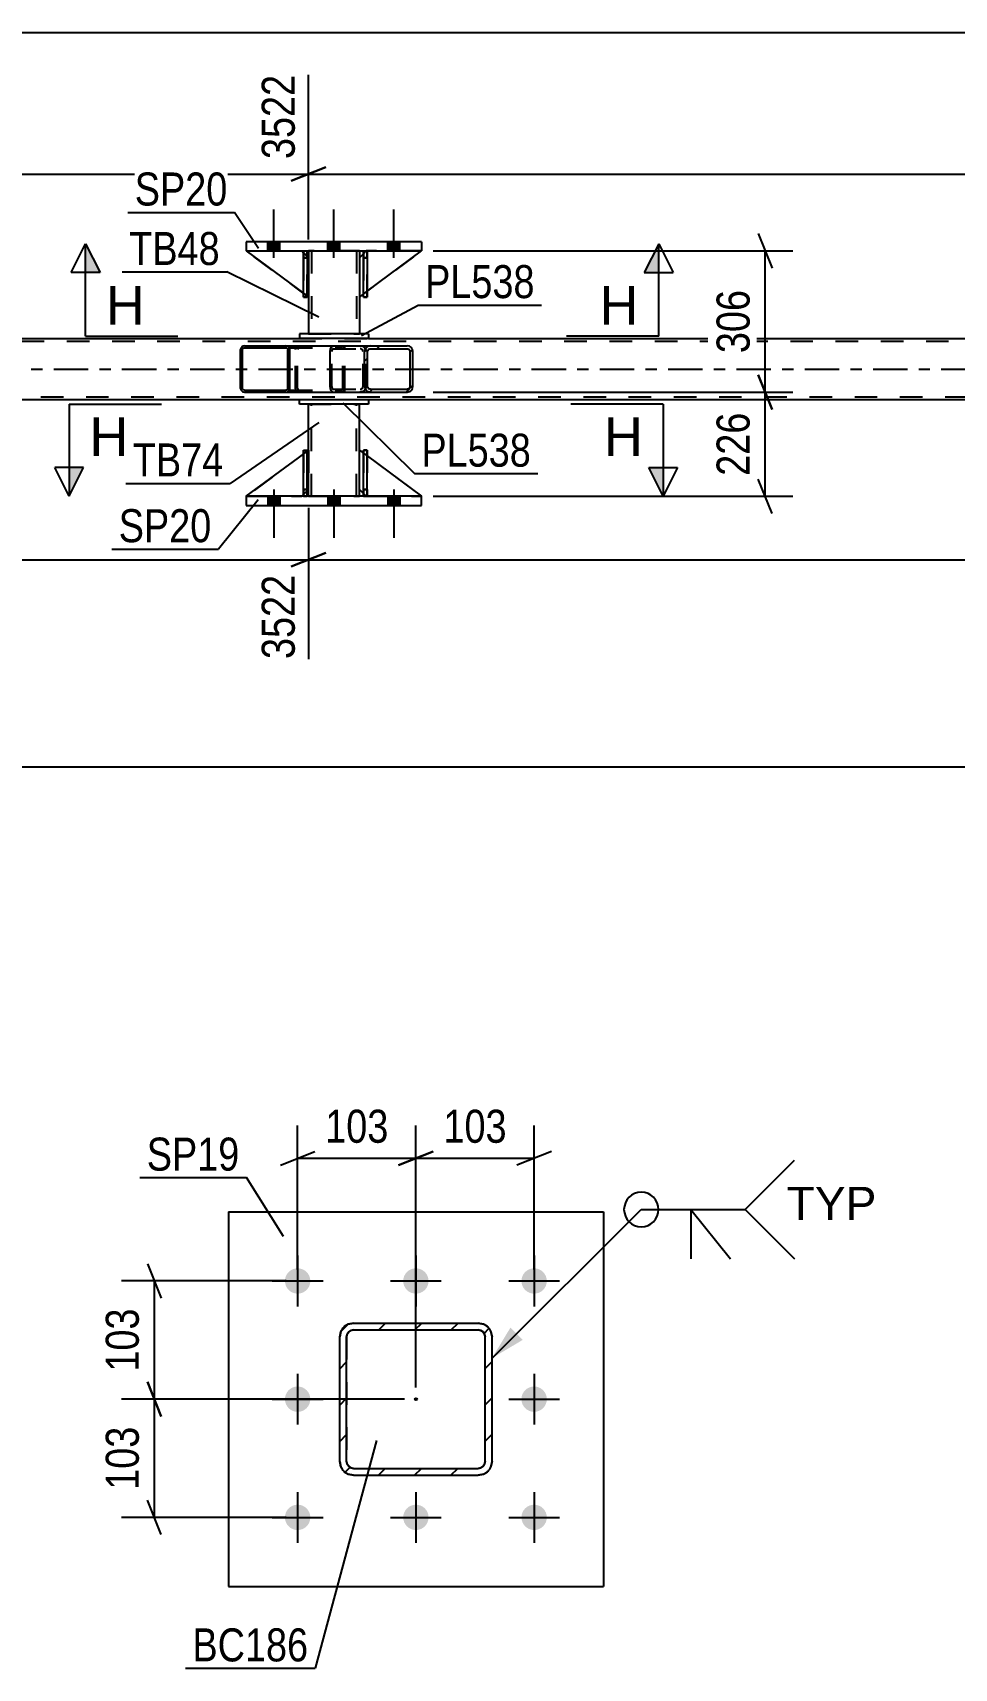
# Model space of a CAD drawing. Header units: millimetres. Extents: x 0 to 841, y 0 to 594.
# Drawn here: x 216.3 to 296.2, y 143.1 to 285 of the extents above; entities that cross this region are included whole.
import ezdxf

# ---------------------------------------------------------------- set-up
doc = ezdxf.new("R2010")
doc.units = ezdxf.units.MM
doc.linetypes.add('DXK_LINE_DOT2', pattern=[3.9198, 1.9599, -1.9599])
doc.linetypes.add('DXK_LINE_DOT3', pattern=[5.9187, 2.979, -0.9799, 0.9799, -0.9799])
doc.styles.add('Arial', font='ARIAL.TTF', dxfattribs={"height": 0.2})
doc.styles.add('Arial Narrow', font='ARIALN.TTF', dxfattribs={"height": 0.2})

# ---------------------------------------------------------------- blocks, each defined once
blk = doc.blocks.new('Bolt-318889761-4425 - 4349')
at = {"linetype": 'Continuous'}
for points in [[(237.78, 244.75), (236.74, 244.75), (236.74, 243.95), (237.78, 243.95)], [(237.78, 244.75), (236.74, 244.75), (236.74, 243.95), (237.78, 243.95)], [(237.78, 244.75), (236.74, 244.75), (236.74, 243.95), (237.78, 243.95)], [(242.98, 244.75), (241.94, 244.75), (241.94, 243.95), (242.98, 243.95)], [(242.98, 244.75), (241.94, 244.75), (241.94, 243.95), (242.98, 243.95)], [(248.18, 244.75), (247.14, 244.75), (247.14, 243.95), (248.18, 243.95)], [(248.18, 244.75), (247.14, 244.75), (247.14, 243.95), (248.18, 243.95)], [(248.18, 244.75), (247.14, 244.75), (247.14, 243.95), (248.18, 243.95)]]:
    blk.add_hatch(color=1, dxfattribs=at).paths.add_polyline_path(points)
at = {"color": 1, "linetype": 'Continuous'}
for p, q in [((236.74, 244.75), (236.74, 243.95)), ((236.74, 244.75), (236.74, 243.95)), ((236.74, 244.75), (236.74, 243.95)), ((237.26, 245.35), (237.26, 241.15)), ((237.26, 245.35), (237.26, 241.15)), ((237.26, 245.35), (237.26, 241.15)), ((237.78, 244.75), (237.78, 243.95)), ((237.78, 244.75), (237.78, 243.95)), ((237.78, 244.75), (237.78, 243.95)), ((241.94, 244.75), (241.94, 243.95)), ((241.94, 244.75), (241.94, 243.95)), ((242.46, 245.35), (242.46, 241.15)), ((242.46, 245.35), (242.46, 241.15)), ((242.98, 244.75), (242.98, 243.95)), ((242.98, 244.75), (242.98, 243.95)), ((247.14, 244.75), (247.14, 243.95)), ((247.14, 244.75), (247.14, 243.95)), ((247.14, 244.75), (247.14, 243.95)), ((247.66, 245.35), (247.66, 241.15)), ((247.66, 245.35), (247.66, 241.15)), ((247.66, 245.35), (247.66, 241.15)), ((248.18, 244.75), (248.18, 243.95)), ((248.18, 244.75), (248.18, 243.95)), ((248.18, 244.75), (248.18, 243.95))]:
    blk.add_line(p, q, dxfattribs=at)
blk = doc.blocks.new('Bolt-318889761-4426 - 4349')
at = {"linetype": 'Continuous'}
for points in [[(236.74, 266.03), (237.78, 266.03), (237.78, 266.83), (236.74, 266.83)], [(236.74, 266.03), (237.78, 266.03), (237.78, 266.83), (236.74, 266.83)], [(236.74, 266.03), (237.78, 266.03), (237.78, 266.83), (236.74, 266.83)], [(241.94, 266.03), (242.98, 266.03), (242.98, 266.83), (241.94, 266.83)], [(241.94, 266.03), (242.98, 266.03), (242.98, 266.83), (241.94, 266.83)], [(247.14, 266.03), (248.18, 266.03), (248.18, 266.83), (247.14, 266.83)], [(247.14, 266.03), (248.18, 266.03), (248.18, 266.83), (247.14, 266.83)], [(247.14, 266.03), (248.18, 266.03), (248.18, 266.83), (247.14, 266.83)]]:
    blk.add_hatch(color=1, dxfattribs=at).paths.add_polyline_path(points)
at = {"color": 1, "linetype": 'Continuous'}
for p, q in [((237.26, 265.43), (237.26, 269.63)), ((237.26, 265.43), (237.26, 269.63)), ((237.26, 265.43), (237.26, 269.63)), ((242.46, 265.43), (242.46, 269.63)), ((242.46, 265.43), (242.46, 269.63)), ((247.66, 265.43), (247.66, 269.63)), ((247.66, 265.43), (247.66, 269.63)), ((247.66, 265.43), (247.66, 269.63)), ((236.74, 266.03), (236.74, 266.83)), ((236.74, 266.03), (236.74, 266.83)), ((236.74, 266.03), (236.74, 266.83)), ((237.78, 266.03), (237.78, 266.83)), ((237.78, 266.03), (237.78, 266.83)), ((237.78, 266.03), (237.78, 266.83)), ((241.94, 266.03), (241.94, 266.83)), ((241.94, 266.03), (241.94, 266.83)), ((242.98, 266.03), (242.98, 266.83)), ((242.98, 266.03), (242.98, 266.83)), ((247.14, 266.03), (247.14, 266.83)), ((247.14, 266.03), (247.14, 266.83)), ((247.14, 266.03), (247.14, 266.83)), ((248.18, 266.03), (248.18, 266.83)), ((248.18, 266.03), (248.18, 266.83)), ((248.18, 266.03), (248.18, 266.83))]:
    blk.add_line(p, q, dxfattribs=at)
blk = doc.blocks.new('Part-318889761-4433 - 4349')
at = {"color": 7, "linetype": 'DXK_LINE_DOT2'}
for p, q in [((762.2, 258.19), (99.45, 258.19)), ((239.46, 258.43), (245.46, 258.43)), ((99.45, 253.39), (762.2, 253.39)), ((239.46, 253.15), (245.46, 253.15))]:
    blk.add_line(p, q, dxfattribs=at)
at = {"color": 2, "linetype": 'Continuous'}
for p, q in [((100.8, 258.43), (239.46, 258.43)), ((245.46, 258.43), (494.68, 258.43)), ((100.8, 253.15), (239.46, 253.15)), ((245.46, 253.15), (494.68, 253.15))]:
    blk.add_line(p, q, dxfattribs=at)
at = {"color": 7, "linetype": 'DXK_LINE_DOT3'}
blk.add_line((99.79, 255.79), (762.2, 255.79), dxfattribs=at)
blk = doc.blocks.new('Part-318889761-4435 - 4349')
at = {"linetype": 'Continuous'}
h = blk.add_hatch(dxfattribs=at)
h.set_pattern_fill('', scale=0.7, style=0, pattern_type=0)
h.set_pattern_definition([(45, (249.2742, 257.496), (-1.57154, 1.57154), [])])
h.paths.add_polyline_path([(249.31, 257.31), (249.27, 257.5), (249.17, 257.65), (249, 257.76), (248.81, 257.79), (245.63, 257.79), (245.43, 257.76), (245.27, 257.65), (245.16, 257.5), (245.12, 257.31), (245.12, 254.27), (245.16, 254.09), (245.27, 253.93), (245.43, 253.83), (245.63, 253.79), (248.81, 253.79), (249, 253.83), (249.17, 253.93), (249.27, 254.09), (249.31, 254.27)])
h.paths.add_polyline_path([(249.04, 254.18), (248.99, 254.1), (248.91, 254.05), (248.81, 254.03), (245.63, 254.03), (245.53, 254.05), (245.45, 254.1), (245.39, 254.18), (245.37, 254.27), (245.37, 257.31), (245.39, 257.4), (245.45, 257.48), (245.53, 257.53), (245.63, 257.55), (248.81, 257.55), (248.91, 257.53), (248.99, 257.48), (249.04, 257.4), (249.06, 257.31), (249.06, 254.27)])
at = {"color": 2, "linetype": 'Continuous'}
for p, q in [((242.13, 257.31), (242.15, 257.5)), ((242.13, 254.27), (242.13, 257.31)), ((242.15, 257.5), (242.21, 257.65)), ((242.21, 257.65), (242.3, 257.76)), ((242.3, 257.76), (242.4, 257.79)), ((242.4, 257.79), (245.63, 257.79)), ((245.16, 257.5), (245.12, 257.31)), ((245.12, 254.27), (245.12, 257.31)), ((245.37, 257.31), (245.39, 257.4)), ((245.37, 254.27), (245.37, 257.31)), ((245.39, 257.4), (245.45, 257.48)), ((245.63, 257.79), (245.43, 257.76)), ((245.45, 257.48), (245.53, 257.53)), ((245.53, 257.53), (245.63, 257.55)), ((245.63, 257.79), (248.81, 257.79)), ((245.63, 257.55), (248.81, 257.55)), ((249, 257.76), (248.81, 257.79)), ((248.81, 257.55), (248.91, 257.53)), ((248.91, 257.53), (248.99, 257.48)), ((248.99, 257.48), (249.04, 257.4)), ((249.04, 257.4), (249.06, 257.31)), ((249.06, 254.27), (249.06, 257.31)), ((249.31, 257.31), (249.27, 257.5)), ((249.31, 254.27), (249.31, 257.31)), ((242.15, 254.09), (242.13, 254.27)), ((242.21, 253.93), (242.15, 254.09)), ((242.3, 253.83), (242.21, 253.93)), ((245.12, 254.27), (245.16, 254.09)), ((245.39, 254.18), (245.37, 254.27)), ((245.45, 254.1), (245.39, 254.18)), ((245.53, 254.05), (245.45, 254.1)), ((245.63, 254.03), (245.53, 254.05)), ((245.63, 254.03), (248.81, 254.03)), ((248.91, 254.05), (248.81, 254.03)), ((248.99, 254.1), (248.91, 254.05)), ((249.04, 254.18), (248.99, 254.1)), ((249.06, 254.27), (249.04, 254.18)), ((249.27, 254.09), (249.31, 254.27)), ((242.4, 253.79), (242.3, 253.83)), ((242.4, 253.79), (245.63, 253.79)), ((245.43, 253.83), (245.63, 253.79)), ((245.63, 253.79), (248.81, 253.79)), ((248.81, 253.79), (249, 253.83))]:
    blk.add_line(p, q, dxfattribs=at)
at = {"color": 7, "linetype": 'DXK_LINE_DOT2'}
for p, q in [((242.27, 257.4), (242.26, 257.31)), ((242.26, 254.27), (242.26, 257.31)), ((242.3, 257.48), (242.27, 257.4)), ((242.35, 257.53), (242.3, 257.48)), ((242.4, 257.55), (242.35, 257.53)), ((242.4, 257.55), (248.81, 257.55)), ((243.39, 257.55), (243.39, 257.79)), ((244.73, 257.79), (244.93, 257.76)), ((244.83, 257.53), (244.73, 257.55)), ((244.91, 257.48), (244.83, 257.53)), ((244.97, 257.4), (244.91, 257.48)), ((244.98, 257.31), (244.97, 257.4)), ((244.98, 254.27), (244.98, 257.31)), ((245.2, 257.5), (245.24, 257.31)), ((245.24, 254.27), (245.24, 257.31)), ((245.63, 257.79), (248.81, 257.79)), ((242.26, 254.27), (242.27, 254.18)), ((242.27, 254.18), (242.3, 254.1)), ((242.3, 254.1), (242.35, 254.05)), ((242.35, 254.05), (242.4, 254.03)), ((242.4, 254.03), (248.81, 254.03)), ((243.39, 253.79), (243.39, 254.03)), ((244.73, 254.03), (244.83, 254.05)), ((244.83, 254.05), (244.91, 254.1)), ((244.91, 254.1), (244.97, 254.18)), ((244.97, 254.18), (244.98, 254.27)), ((245.24, 254.27), (245.2, 254.09)), ((244.93, 253.83), (244.73, 253.79)), ((245.63, 253.79), (248.81, 253.79))]:
    blk.add_line(p, q, dxfattribs=at)
for centre, start, end in [((244.75, 257.3), 23.8494, 68.8059), ((244.75, 254.29), 291.1941, 336.1506)]:
    blk.add_arc(centre, 0.492, start, end, dxfattribs=at)
at = {"color": 2, "linetype": 'Continuous'}
for centre, start, end in [((245.61, 257.3), 111.1941, 156.1506), ((248.82, 257.3), 23.8494, 68.8059), ((245.61, 254.29), 203.8494, 248.8059), ((248.82, 254.29), 291.1941, 336.1506)]:
    blk.add_arc(centre, 0.492, start, end, dxfattribs=at)
blk = doc.blocks.new('Part-318889761-4437 - 4349')
at = {"linetype": 'Continuous'}
h = blk.add_hatch(dxfattribs=at)
h.set_pattern_fill('', scale=0.7, style=0, pattern_type=0)
h.set_pattern_definition([(45, (238.6052, 257.5947), (-1.57154, 1.57154), [])])
h.paths.add_polyline_path([(238.63, 257.47), (238.61, 257.59), (238.53, 257.7), (238.42, 257.77), (238.29, 257.79), (234.71, 257.79), (234.58, 257.77), (234.47, 257.7), (234.4, 257.59), (234.37, 257.47), (234.37, 254.11), (234.4, 253.99), (234.47, 253.89), (234.58, 253.82), (234.71, 253.79), (238.29, 253.79), (238.42, 253.82), (238.53, 253.89), (238.61, 253.99), (238.63, 254.11)])
h.paths.add_polyline_path([(238.45, 254.05), (238.41, 254), (238.36, 253.96), (238.29, 253.95), (234.71, 253.95), (234.65, 253.96), (234.59, 254), (234.56, 254.05), (234.54, 254.11), (234.54, 257.47), (234.56, 257.53), (234.59, 257.59), (234.65, 257.62), (234.71, 257.63), (238.29, 257.63), (238.36, 257.62), (238.41, 257.59), (238.45, 257.53), (238.46, 257.47), (238.46, 254.11)])
at = {"color": 2, "linetype": 'Continuous'}
for p, q in [((234.4, 257.59), (234.37, 257.47)), ((234.37, 254.11), (234.37, 257.47)), ((234.54, 257.47), (234.56, 257.53)), ((234.54, 254.11), (234.54, 257.47)), ((234.56, 257.53), (234.59, 257.59)), ((234.71, 257.79), (234.58, 257.77)), ((234.59, 257.59), (234.65, 257.62)), ((234.65, 257.62), (234.71, 257.63)), ((234.71, 257.79), (238.29, 257.79)), ((234.71, 257.63), (238.29, 257.63)), ((238.29, 257.79), (242.4, 257.79)), ((238.42, 257.77), (238.29, 257.79)), ((238.29, 257.63), (238.36, 257.62)), ((238.36, 257.62), (238.41, 257.59)), ((238.41, 257.59), (238.45, 257.53)), ((238.45, 257.53), (238.46, 257.47)), ((238.46, 254.11), (238.46, 257.47)), ((238.63, 257.47), (238.61, 257.59)), ((238.63, 254.11), (238.63, 257.47)), ((234.37, 254.11), (234.4, 253.99)), ((234.56, 254.05), (234.54, 254.11)), ((234.59, 254), (234.56, 254.05)), ((234.65, 253.96), (234.59, 254)), ((234.71, 253.95), (234.65, 253.96)), ((234.71, 253.95), (238.29, 253.95)), ((238.36, 253.96), (238.29, 253.95)), ((238.41, 254), (238.36, 253.96)), ((238.45, 254.05), (238.41, 254)), ((238.46, 254.11), (238.45, 254.05)), ((238.61, 253.99), (238.63, 254.11)), ((234.58, 253.82), (234.71, 253.79)), ((234.71, 253.79), (238.29, 253.79)), ((238.29, 253.79), (238.42, 253.82)), ((238.29, 253.79), (242.4, 253.79))]:
    blk.add_line(p, q, dxfattribs=at)
at = {"color": 7, "linetype": 'DXK_LINE_DOT2'}
for p, q in [((234.71, 257.79), (238.29, 257.79)), ((234.71, 257.63), (243.05, 257.63)), ((239.13, 257.47), (239.16, 257.59)), ((239.13, 254.11), (239.13, 257.47)), ((239.32, 257.53), (239.3, 257.47)), ((239.3, 254.11), (239.3, 257.47)), ((239.35, 257.59), (239.32, 257.53)), ((239.34, 257.77), (239.47, 257.79)), ((239.41, 257.62), (239.35, 257.59)), ((239.47, 257.63), (239.41, 257.62)), ((242.4, 257.79), (243.05, 257.79)), ((243.05, 257.79), (243.18, 257.77)), ((243.12, 257.62), (243.05, 257.63)), ((243.17, 257.59), (243.12, 257.62)), ((243.21, 257.53), (243.17, 257.59)), ((243.22, 257.47), (243.21, 257.53)), ((243.22, 254.11), (243.22, 257.47)), ((243.37, 257.59), (243.39, 257.5)), ((243.39, 257.5), (243.39, 257.47)), ((243.39, 254.11), (243.39, 257.47)), ((234.71, 253.95), (243.05, 253.95)), ((239.16, 253.99), (239.13, 254.11)), ((239.3, 254.11), (239.32, 254.05)), ((239.32, 254.05), (239.35, 254)), ((239.35, 254), (239.37, 253.99)), ((239.37, 253.99), (239.41, 253.96)), ((239.41, 253.96), (239.47, 253.95)), ((243.05, 253.95), (243.12, 253.96)), ((243.12, 253.96), (243.17, 254)), ((243.17, 254), (243.21, 254.05)), ((243.21, 254.05), (243.22, 254.11)), ((243.39, 254.09), (243.37, 253.99)), ((243.39, 254.11), (243.39, 254.09)), ((234.71, 253.79), (238.29, 253.79)), ((239.47, 253.79), (239.34, 253.82)), ((242.4, 253.79), (243.05, 253.79)), ((243.18, 253.82), (243.05, 253.79))]:
    blk.add_line(p, q, dxfattribs=at)
at = {"color": 2, "linetype": 'Continuous'}
for centre, start, end in [((234.7, 257.46), 110.7583, 155.68), ((238.3, 257.46), 24.32, 69.2417), ((234.7, 254.13), 204.32, 249.2417), ((238.3, 254.13), 290.7583, 335.68)]:
    blk.add_arc(centre, 0.331, start, end, dxfattribs=at)
at = {"color": 7, "linetype": 'DXK_LINE_DOT2'}
for centre, start, end in [((239.46, 257.46), 110.7583, 155.6801), ((243.06, 257.46), 24.3199, 69.2417), ((239.46, 254.13), 204.3199, 249.2417), ((243.06, 254.13), 290.7583, 335.6801)]:
    blk.add_arc(centre, 0.331, start, end, dxfattribs=at)
blk = doc.blocks.new('Part-318889761-4629 - 4349')
at = {"color": 2, "linetype": 'Continuous'}
for p, q in [((240.26, 266.03), (240.26, 265.43)), ((244.66, 266.03), (244.66, 265.43)), ((240.26, 262.03), (240.26, 258.83)), ((244.66, 262.03), (244.66, 258.83))]:
    blk.add_line(p, q, dxfattribs=at)
at = {"color": 7, "linetype": 'DXK_LINE_DOT2'}
for p, q in [((244.66, 266.03), (240.26, 266.03)), ((240.26, 265.43), (240.26, 262.03)), ((240.5, 266.03), (240.5, 258.83)), ((244.42, 266.03), (244.42, 258.83)), ((244.66, 265.43), (244.66, 262.03)), ((240.26, 258.83), (244.66, 258.83))]:
    blk.add_line(p, q, dxfattribs=at)
blk = doc.blocks.new('Part-318889761-4593 - 4349')
at = {"color": 2, "linetype": 'Continuous'}
for p, q in [((250.06, 244.75), (234.86, 244.75)), ((234.86, 244.75), (234.86, 243.95)), ((250.06, 243.95), (250.06, 244.75)), ((234.86, 243.95), (250.06, 243.95))]:
    blk.add_line(p, q, dxfattribs=at)
blk = doc.blocks.new('Part-318889761-4598 - 4349')
at = {"color": 2, "linetype": 'Continuous'}
for p, q in [((250.06, 266.83), (234.86, 266.83)), ((234.86, 266.83), (234.86, 266.03)), ((250.06, 266.83), (250.06, 266.03)), ((234.86, 266.03), (250.06, 266.03))]:
    blk.add_line(p, q, dxfattribs=at)
blk = doc.blocks.new('Part-318889761-4599 - 4349')
at = {"color": 2, "linetype": 'Continuous'}
for p, q in [((244.66, 245.35), (244.66, 248.75)), ((244.66, 248.75), (245.02, 248.49)), ((245.34, 248.25), (250.06, 244.75)), ((244.66, 245.35), (245.02, 245))]:
    blk.add_line(p, q, dxfattribs=at)
at = {"color": 7, "linetype": 'DXK_LINE_DOT2'}
for p, q in [((245.02, 248.49), (245.34, 248.25)), ((245.02, 245), (245.26, 244.75)), ((245.26, 244.75), (250.06, 244.75)), ((250.06, 244.75), (250.06, 244.75)), ((250.06, 244.75), (250.06, 244.75))]:
    blk.add_line(p, q, dxfattribs=at)
blk = doc.blocks.new('Part-318889761-4600 - 4349')
at = {"color": 7, "linetype": 'DXK_LINE_DOT2'}
for p, q in [((244.66, 245.35), (244.66, 248.75)), ((244.66, 248.75), (250.06, 244.75)), ((245.26, 244.75), (244.66, 245.35)), ((250.06, 244.75), (245.26, 244.75))]:
    blk.add_line(p, q, dxfattribs=at)
blk = doc.blocks.new('Part-318889761-4601 - 4349')
at = {"color": 2, "linetype": 'Continuous'}
for p, q in [((234.86, 244.75), (239.82, 248.42)), ((240.14, 248.66), (240.26, 248.75)), ((240.26, 245.35), (240.26, 248.75)), ((239.66, 244.75), (239.82, 244.91)), ((240.14, 245.23), (240.26, 245.35)), ((240.26, 245.35), (240.26, 245.35))]:
    blk.add_line(p, q, dxfattribs=at)
at = {"color": 7, "linetype": 'DXK_LINE_DOT2'}
for p, q in [((239.82, 248.42), (240.14, 248.66)), ((240.14, 248.66), (240.14, 248.66)), ((240.26, 245.35), (240.26, 248.75)), ((234.86, 244.75), (239.66, 244.75)), ((240.26, 245.35), (239.66, 244.75)), ((239.82, 244.91), (240.14, 245.23))]:
    blk.add_line(p, q, dxfattribs=at)
blk = doc.blocks.new('Part-318889761-4602 - 4349')
at = {"color": 7, "linetype": 'DXK_LINE_DOT2'}
for p, q in [((240.26, 248.75), (234.86, 244.75)), ((240.26, 245.35), (240.26, 248.75)), ((240.26, 248.75), (240.26, 245.35)), ((234.86, 244.75), (239.66, 244.75)), ((239.66, 244.75), (240.26, 245.35)), ((240.26, 245.35), (239.66, 244.75)), ((240.26, 245.35), (240.26, 245.35))]:
    blk.add_line(p, q, dxfattribs=at)
blk = doc.blocks.new('Part-318889761-4603 - 4349')
at = {"color": 2, "linetype": 'Continuous'}
for p, q in [((239.82, 244.75), (239.82, 248.75)), ((239.82, 248.75), (240.14, 248.75)), ((240.14, 244.75), (240.14, 248.75)), ((239.82, 244.75), (239.82, 244.75)), ((239.82, 244.75), (240.14, 244.75))]:
    blk.add_line(p, q, dxfattribs=at)
at = {"color": 7, "linetype": 'DXK_LINE_DOT2'}
for p, q in [((239.82, 248.75), (239.82, 245.35)), ((240.14, 245.35), (240.14, 248.75)), ((239.82, 245.35), (239.82, 244.75)), ((239.82, 245.35), (240.14, 245.35)), ((240.14, 244.75), (240.14, 245.35))]:
    blk.add_line(p, q, dxfattribs=at)
blk = doc.blocks.new('Part-318889761-4604 - 4349')
at = {"color": 2, "linetype": 'Continuous'}
for p, q in [((245.02, 244.75), (245.02, 248.75)), ((245.02, 248.75), (245.34, 248.75)), ((245.34, 244.75), (245.34, 248.75)), ((245.02, 244.75), (245.02, 244.75)), ((245.02, 244.75), (245.34, 244.75))]:
    blk.add_line(p, q, dxfattribs=at)
at = {"color": 7, "linetype": 'DXK_LINE_DOT2'}
for p, q in [((245.02, 248.75), (245.02, 245.35)), ((245.34, 245.35), (245.34, 248.75)), ((245.02, 245.35), (245.02, 244.75)), ((245.02, 245.35), (245.34, 245.35)), ((245.34, 244.75), (245.34, 245.35))]:
    blk.add_line(p, q, dxfattribs=at)
blk = doc.blocks.new('Part-318889761-4605 - 4349')
at = {"color": 7, "linetype": 'DXK_LINE_DOT2'}
for p, q in [((239.82, 248.75), (240.14, 248.75)), ((239.82, 245.35), (239.82, 248.75)), ((239.82, 248.75), (239.82, 244.75)), ((240.14, 248.75), (240.14, 245.35)), ((240.14, 244.75), (240.14, 248.66)), ((240.14, 245.35), (239.82, 245.35)), ((239.82, 244.75), (239.82, 245.35)), ((240.14, 244.75), (239.82, 244.75)), ((240.14, 245.35), (240.14, 244.75)), ((240.14, 244.75), (240.14, 244.75))]:
    blk.add_line(p, q, dxfattribs=at)
blk = doc.blocks.new('Part-318889761-4606 - 4349')
at = {"color": 7, "linetype": 'DXK_LINE_DOT2'}
for p, q in [((245.34, 248.75), (245.02, 248.75)), ((245.02, 245.35), (245.02, 248.75)), ((245.02, 248.75), (245.02, 244.75)), ((245.34, 248.75), (245.34, 245.35)), ((245.34, 244.75), (245.34, 248.75)), ((245.34, 245.35), (245.02, 245.35)), ((245.02, 244.75), (245.02, 245.35)), ((245.34, 244.75), (245.02, 244.75)), ((245.34, 245.35), (245.34, 244.75)), ((245.34, 244.75), (245.34, 244.75))]:
    blk.add_line(p, q, dxfattribs=at)
blk = doc.blocks.new('Part-318889761-4611 - 4349')
at = {"color": 2, "linetype": 'Continuous'}
for p, q in [((240.26, 248.75), (240.26, 252.75)), ((244.66, 248.75), (244.66, 252.75)), ((240.26, 244.75), (240.26, 245.35)), ((244.66, 244.75), (244.66, 245.35))]:
    blk.add_line(p, q, dxfattribs=at)
at = {"color": 7, "linetype": 'DXK_LINE_DOT2'}
for p, q in [((240.26, 252.75), (244.66, 252.75)), ((240.5, 244.75), (240.5, 252.75)), ((244.42, 244.75), (244.42, 252.75)), ((240.26, 245.35), (240.26, 248.75)), ((244.66, 245.35), (244.66, 248.75)), ((240.26, 244.75), (244.66, 244.75))]:
    blk.add_line(p, q, dxfattribs=at)
blk = doc.blocks.new('Part-318889761-4616 - 4349')
at = {"color": 2, "linetype": 'Continuous'}
for p, q in [((239.46, 253.15), (245.46, 253.15)), ((239.46, 252.75), (239.46, 253.15)), ((245.46, 252.75), (239.46, 252.75)), ((245.46, 253.15), (245.46, 252.75))]:
    blk.add_line(p, q, dxfattribs=at)
blk = doc.blocks.new('Part-318889761-4617 - 4349')
at = {"color": 2, "linetype": 'Continuous'}
for p, q in [((244.66, 265.43), (245.02, 265.79)), ((244.66, 265.43), (244.66, 262.03)), ((245.34, 262.53), (250.06, 266.03)), ((244.66, 262.03), (245.02, 262.29))]:
    blk.add_line(p, q, dxfattribs=at)
at = {"color": 7, "linetype": 'DXK_LINE_DOT2'}
for p, q in [((245.02, 265.79), (245.26, 266.03)), ((245.26, 266.03), (250.06, 266.03)), ((245.02, 262.29), (245.34, 262.53))]:
    blk.add_line(p, q, dxfattribs=at)
blk = doc.blocks.new('Part-318889761-4618 - 4349')
at = {"color": 7, "linetype": 'DXK_LINE_DOT2'}
for p, q in [((245.26, 266.03), (244.66, 265.43)), ((244.66, 262.03), (250.06, 266.03)), ((244.66, 265.43), (244.66, 262.03)), ((250.06, 266.03), (245.26, 266.03))]:
    blk.add_line(p, q, dxfattribs=at)
blk = doc.blocks.new('Part-318889761-4619 - 4349')
at = {"color": 2, "linetype": 'Continuous'}
for p, q in [((234.86, 266.03), (239.82, 262.36)), ((239.66, 266.03), (239.82, 265.88)), ((240.14, 265.56), (240.26, 265.43)), ((240.26, 265.43), (240.26, 265.43)), ((240.26, 265.43), (240.26, 262.03)), ((240.14, 262.13), (240.26, 262.03)), ((240.26, 262.03), (240.26, 262.03))]:
    blk.add_line(p, q, dxfattribs=at)
at = {"color": 7, "linetype": 'DXK_LINE_DOT2'}
for p, q in [((234.86, 266.03), (239.66, 266.03)), ((239.66, 266.03), (240.26, 265.43)), ((239.82, 265.88), (240.14, 265.56)), ((240.26, 265.43), (240.26, 262.03)), ((239.82, 262.36), (240.14, 262.13))]:
    blk.add_line(p, q, dxfattribs=at)
blk = doc.blocks.new('Part-318889761-4620 - 4349')
at = {"color": 7, "linetype": 'DXK_LINE_DOT2'}
for p, q in [((240.26, 262.03), (234.86, 266.03)), ((234.86, 266.03), (239.66, 266.03)), ((239.66, 266.03), (240.26, 265.43)), ((240.26, 265.43), (239.66, 266.03)), ((240.26, 265.43), (240.26, 262.03)), ((240.26, 265.43), (240.26, 265.43)), ((240.26, 265.43), (240.26, 262.03))]:
    blk.add_line(p, q, dxfattribs=at)
blk = doc.blocks.new('Part-318889761-4621 - 4349')
at = {"color": 2, "linetype": 'Continuous'}
for p, q in [((239.82, 266.03), (240.14, 266.03)), ((239.82, 262.03), (239.82, 266.03)), ((240.14, 266.03), (240.14, 266.03)), ((240.14, 266.03), (240.14, 262.03)), ((240.14, 262.03), (239.82, 262.03))]:
    blk.add_line(p, q, dxfattribs=at)
at = {"color": 7, "linetype": 'DXK_LINE_DOT2'}
for p, q in [((239.82, 265.43), (239.82, 266.03)), ((240.14, 265.43), (239.82, 265.43)), ((239.82, 265.43), (239.82, 262.03)), ((240.14, 265.43), (240.14, 266.03)), ((240.14, 266.03), (240.14, 266.03)), ((240.14, 262.03), (240.14, 265.43))]:
    blk.add_line(p, q, dxfattribs=at)
blk = doc.blocks.new('Part-318889761-4622 - 4349')
at = {"color": 2, "linetype": 'Continuous'}
for p, q in [((245.02, 266.03), (245.34, 266.03)), ((245.02, 262.03), (245.02, 266.03)), ((245.34, 266.03), (245.34, 266.03)), ((245.34, 266.03), (245.34, 262.03)), ((245.34, 262.03), (245.02, 262.03))]:
    blk.add_line(p, q, dxfattribs=at)
at = {"color": 7, "linetype": 'DXK_LINE_DOT2'}
for p, q in [((245.02, 265.43), (245.02, 266.03)), ((245.34, 265.43), (245.02, 265.43)), ((245.02, 265.43), (245.02, 262.03)), ((245.34, 265.43), (245.34, 266.03)), ((245.34, 266.03), (245.34, 266.03)), ((245.34, 262.03), (245.34, 265.43))]:
    blk.add_line(p, q, dxfattribs=at)
blk = doc.blocks.new('Part-318889761-4623 - 4349')
at = {"color": 7, "linetype": 'DXK_LINE_DOT2'}
for p, q in [((239.82, 265.43), (239.82, 266.03)), ((239.82, 266.03), (239.82, 266.03)), ((239.82, 266.03), (239.82, 262.03)), ((239.82, 266.03), (240.14, 266.03)), ((239.82, 262.03), (239.82, 265.43)), ((239.82, 265.43), (240.14, 265.43)), ((240.14, 265.43), (240.14, 266.03)), ((240.14, 262.03), (240.14, 266.03)), ((240.14, 265.43), (240.14, 262.03)), ((239.82, 262.03), (240.14, 262.03))]:
    blk.add_line(p, q, dxfattribs=at)
blk = doc.blocks.new('Part-318889761-4624 - 4349')
at = {"color": 7, "linetype": 'DXK_LINE_DOT2'}
for p, q in [((245.02, 265.43), (245.02, 266.03)), ((245.02, 266.03), (245.02, 266.03)), ((245.02, 266.03), (245.02, 262.03)), ((245.02, 266.03), (245.34, 266.03)), ((245.02, 262.03), (245.02, 265.43)), ((245.02, 265.43), (245.34, 265.43)), ((245.34, 265.43), (245.34, 266.03)), ((245.34, 262.03), (245.34, 266.03)), ((245.34, 265.43), (245.34, 262.03)), ((245.02, 262.03), (245.34, 262.03))]:
    blk.add_line(p, q, dxfattribs=at)
blk = doc.blocks.new('Part-318889761-4634 - 4349')
at = {"color": 2, "linetype": 'Continuous'}
for p, q in [((245.46, 258.83), (239.46, 258.83)), ((239.46, 258.83), (239.46, 258.43)), ((245.46, 258.43), (239.46, 258.43)), ((245.46, 258.83), (245.46, 258.43))]:
    blk.add_line(p, q, dxfattribs=at)
blk = doc.blocks.new('Bolt-318889761-37881 - 37742')
at = {"linetype": 'Continuous'}
for points in [[(239.31, 177.8, -1), (239.31, 175.6, -1)], [(249.56, 177.8, -1), (249.56, 175.6, -1)], [(259.81, 177.8, -1), (259.81, 175.6, -1)], [(239.31, 167.55, -1), (239.31, 165.35, -1)], [(259.81, 167.55, -1), (259.81, 165.35, -1)], [(239.31, 157.3, -1), (239.31, 155.1, -1)], [(249.56, 157.3, -1), (249.56, 155.1, -1)], [(259.81, 157.3, -1), (259.81, 155.1, -1)]]:
    blk.add_hatch(color=1, dxfattribs=at).paths.add_polyline_path(points)
at = {"color": 1, "linetype": 'Continuous'}
for p, q in [((239.31, 178.9), (239.31, 174.5)), ((249.56, 178.9), (249.56, 174.5)), ((259.81, 178.9), (259.81, 174.5)), ((237.11, 176.7), (241.51, 176.7)), ((247.36, 176.7), (251.76, 176.7)), ((257.61, 176.7), (262.01, 176.7)), ((239.31, 168.65), (239.31, 164.25)), ((259.81, 168.65), (259.81, 164.25)), ((237.11, 166.45), (241.51, 166.45)), ((257.61, 166.45), (262.01, 166.45)), ((239.31, 158.4), (239.31, 154)), ((249.56, 158.4), (249.56, 154)), ((259.81, 158.4), (259.81, 154)), ((237.11, 156.2), (241.51, 156.2)), ((247.36, 156.2), (251.76, 156.2)), ((257.61, 156.2), (262.01, 156.2))]:
    blk.add_line(p, q, dxfattribs=at)
blk = doc.blocks.new('Part-318889761-37761 - 37742')
at = {"color": 2, "linetype": 'Continuous'}
for p, q in [((233.31, 182.7), (233.31, 150.2)), ((233.31, 182.7), (265.81, 182.7)), ((265.81, 182.7), (265.81, 150.2)), ((233.31, 150.2), (265.81, 150.2))]:
    blk.add_line(p, q, dxfattribs=at)
blk = doc.blocks.new('Part-318889761-37877 - 37742')
at = {"linetype": 'Continuous'}
h = blk.add_hatch(dxfattribs=at)
h.set_pattern_fill('', scale=0.7, style=0, pattern_type=0)
h.set_pattern_definition([(45, (243.7036, 172.9622), (-1.57154, 1.57154), [])])
h.paths.add_polyline_path([(244.16, 173.05), (243.7, 172.96), (243.31, 172.7), (243.05, 172.31), (242.96, 171.85), (242.96, 161.05), (243.05, 160.59), (243.31, 160.21), (243.7, 159.94), (244.16, 159.85), (254.96, 159.85), (255.42, 159.94), (255.81, 160.21), (256.07, 160.59), (256.16, 161.05), (256.16, 171.85), (256.07, 172.31), (255.81, 172.7), (255.42, 172.96), (254.96, 173.05)])
h.paths.add_polyline_path([(254.96, 172.45), (255.19, 172.41), (255.39, 172.28), (255.52, 172.08), (255.56, 171.85), (255.56, 161.05), (255.52, 160.82), (255.39, 160.63), (255.19, 160.5), (254.96, 160.45), (244.16, 160.45), (243.93, 160.5), (243.74, 160.63), (243.61, 160.82), (243.56, 161.05), (243.56, 171.85), (243.61, 172.08), (243.74, 172.28), (243.93, 172.41), (244.16, 172.45)])
blk.add_hatch(color=246, dxfattribs=at).paths.add_polyline_path([(249.56, 166.35, -1), (249.56, 166.55, -1)])
at = {"color": 7, "linetype": 'DXK_LINE_DOT2'}
for p, q in [((243.7, 172.96), (244.16, 173.05)), ((244.16, 173.05), (254.96, 173.05)), ((254.96, 173.05), (255.42, 172.96)), ((242.96, 171.85), (243.05, 172.31)), ((242.96, 161.05), (242.96, 171.85)), ((243.61, 172.08), (243.56, 171.85)), ((243.56, 171.85), (243.56, 161.05)), ((243.74, 172.28), (243.61, 172.08)), ((243.93, 172.41), (243.74, 172.28)), ((244.16, 172.45), (243.93, 172.41)), ((244.16, 172.45), (254.96, 172.45)), ((255.19, 172.41), (254.96, 172.45)), ((255.39, 172.28), (255.19, 172.41)), ((255.52, 172.08), (255.39, 172.28)), ((255.56, 171.85), (255.52, 172.08)), ((255.56, 161.05), (255.56, 171.85)), ((256.07, 172.31), (256.16, 171.85)), ((256.16, 161.05), (256.16, 171.85)), ((243.05, 160.59), (242.96, 161.05)), ((243.56, 161.05), (243.61, 160.82)), ((243.61, 160.82), (243.74, 160.63)), ((243.74, 160.63), (243.93, 160.5)), ((243.93, 160.5), (244.16, 160.45)), ((244.16, 160.45), (254.96, 160.45)), ((254.96, 160.45), (255.19, 160.5)), ((255.19, 160.5), (255.39, 160.63)), ((255.39, 160.63), (255.52, 160.82)), ((255.52, 160.82), (255.56, 161.05)), ((256.16, 161.05), (256.07, 160.59)), ((244.16, 159.85), (243.7, 159.94)), ((244.16, 159.85), (254.96, 159.85)), ((255.42, 159.94), (254.96, 159.85))]:
    blk.add_line(p, q, dxfattribs=at)
at = {"color": 2, "linetype": 'Continuous'}
for p, q in [((244.16, 173.05), (243.7, 172.96)), ((244.16, 173.05), (254.96, 173.05)), ((255.42, 172.96), (254.96, 173.05)), ((243.05, 172.31), (242.96, 171.85)), ((242.96, 161.05), (242.96, 171.85)), ((243.56, 171.85), (243.61, 172.08)), ((243.56, 161.05), (243.56, 171.85)), ((243.61, 172.08), (243.74, 172.28)), ((243.74, 172.28), (243.93, 172.41)), ((243.93, 172.41), (244.16, 172.45)), ((244.16, 172.45), (254.96, 172.45)), ((254.96, 172.45), (255.19, 172.41)), ((255.19, 172.41), (255.39, 172.28)), ((255.39, 172.28), (255.52, 172.08)), ((255.52, 172.08), (255.56, 171.85)), ((255.56, 161.05), (255.56, 171.85)), ((256.16, 171.85), (256.07, 172.31)), ((256.16, 161.05), (256.16, 171.85)), ((242.96, 161.05), (243.05, 160.59)), ((243.61, 160.82), (243.56, 161.05)), ((243.74, 160.63), (243.61, 160.82)), ((243.93, 160.5), (243.74, 160.63)), ((244.16, 160.45), (243.93, 160.5)), ((244.16, 160.45), (254.96, 160.45)), ((255.19, 160.5), (254.96, 160.45)), ((255.39, 160.63), (255.19, 160.5)), ((255.52, 160.82), (255.39, 160.63)), ((255.56, 161.05), (255.52, 160.82)), ((256.07, 160.59), (256.16, 161.05)), ((243.7, 159.94), (244.16, 159.85)), ((244.16, 159.85), (254.96, 159.85)), ((254.96, 159.85), (255.42, 159.94))]:
    blk.add_line(p, q, dxfattribs=at)
at = {"color": 7, "linetype": 'DXK_LINE_DOT3'}
blk.add_line((249.56, 166.45), (249.56, 166.45), dxfattribs=at)
at = {"color": 246, "linetype": 'DXK_LINE_DOT2'}
blk.add_line((249.56, 166.45), (249.56, 166.45), dxfattribs=at)
at = {"color": 246, "linetype": 'Continuous'}
blk.add_circle((249.56, 166.45), 0.1, dxfattribs=at)
at = {"color": 7, "linetype": 'DXK_LINE_DOT2'}
for centre, start, end in [((244.16, 171.85), 112.5, 157.5), ((254.96, 171.85), 22.5, 67.5), ((244.16, 161.05), 202.5, 247.5), ((254.96, 161.05), 292.5, 337.5)]:
    blk.add_arc(centre, 1.2, start, end, dxfattribs=at)
at = {"color": 2, "linetype": 'Continuous'}
for centre, start, end in [((244.16, 171.85), 112.5, 157.5), ((254.96, 171.85), 22.5, 67.5), ((244.16, 161.05), 202.5, 247.5), ((254.96, 161.05), 292.5, 337.5)]:
    blk.add_arc(centre, 1.2, start, end, dxfattribs=at)
blk = doc.blocks.new('StraightDimension-318889761-34779 - 4349')
at = {"color": 7, "linetype": 'Continuous'}
blk.add_line((98.78, 284.96), (770.82, 284.96), dxfattribs=at)
blk = doc.blocks.new('StraightDimension-318889761-38124 - 4349')
at = {"color": 7, "linetype": 'Continuous'}
for p, q in [((99.38, 252.63), (99.38, 236.12)), ((240.26, 243.75), (240.26, 230.64)), ((100.88, 239.85), (97.88, 238.65)), ((238.76, 238.65), (241.76, 239.85)), ((99.38, 239.25), (240.26, 239.25))]:
    blk.add_line(p, q, dxfattribs=at)
at = {"color": 0}
blk.add_wipeout([(174.08, 240), (174.08, 244.2), (165.56, 244.2), (165.56, 240)], dxfattribs=at)
at = {"color": 3, "style": 'Arial Narrow'}
blk.add_text('3522', height=2.863, dxfattribs=at).set_placement((166.16, 240.6))
at = {"color": 0, "linetype": 'Continuous'}
for points in [[(98.78, 238.55), (94.58, 238.55), (94.58, 235.52), (98.78, 235.52)], [(239.66, 238.55), (235.46, 238.55), (235.46, 230.04), (239.66, 230.04)]]:
    blk.add_wipeout(points, dxfattribs=at)
at = {"color": 3, "linetype": 'Continuous', "style": 'Arial Narrow'}
for s, height, p in [('0', 2.86, (98.18, 236.12)), ('3522', 2.863, (239.06, 230.64))]:
    blk.add_text(s, height=height, rotation=90.0002, dxfattribs=at).set_placement(p)
blk = doc.blocks.new('StraightDimension-318889761-4704 - 4349')
at = {"color": 7, "linetype": 'Continuous'}
blk.add_line((98.15, 221.29), (771.46, 221.29), dxfattribs=at)
blk = doc.blocks.new('StraightDimension-318889761-4746 - 4349')
at = {"color": 7, "linetype": 'Continuous'}
for p, q in [((279.24, 255.29), (280.44, 252.29)), ((251.06, 253.79), (282.24, 253.79)), ((279.84, 244.75), (279.84, 253.79)), ((280.44, 243.25), (279.24, 246.25)), ((251.06, 244.75), (282.24, 244.75))]:
    blk.add_line(p, q, dxfattribs=at)
at = {"color": 0}
blk.add_wipeout([(279.09, 252.61), (274.89, 252.61), (274.89, 245.93), (279.09, 245.93)], dxfattribs=at)
at = {"color": 3, "style": 'Arial Narrow'}
blk.add_text('226', height=2.863, rotation=90.0002, dxfattribs=at).set_placement((278.49, 246.53))
blk = doc.blocks.new('StraightDimension-318889761-4774 - 4349')
at = {"color": 7, "linetype": 'Continuous'}
for p, q in [((279.24, 267.53), (280.44, 264.53)), ((251.06, 266.03), (282.24, 266.03)), ((279.84, 253.79), (279.84, 266.03)), ((280.44, 252.29), (279.24, 255.29)), ((251.06, 253.79), (282.24, 253.79))]:
    blk.add_line(p, q, dxfattribs=at)
at = {"color": 0}
blk.add_wipeout([(279.09, 263.25), (274.89, 263.25), (274.89, 256.57), (279.09, 256.57)], dxfattribs=at)
at = {"color": 3, "style": 'Arial Narrow'}
blk.add_text('306', height=2.863, rotation=90.0002, dxfattribs=at).set_placement((278.49, 257.17))
blk = doc.blocks.new('StraightDimension-318889761-38035 - 4349')
at = {"color": 7, "linetype": 'Continuous'}
for p, q in [((240.26, 267.03), (240.26, 281.31)), ((241.76, 273.3), (238.76, 272.1)), ((240.26, 272.7), (495.48, 272.7))]:
    blk.add_line(p, q, dxfattribs=at)
blk = doc.blocks.new('StraightDimension-318889761-38036 - 4349')
at = {"color": 7, "linetype": 'Continuous'}
for p, q in [((240.26, 267.03), (240.26, 281.31)), ((99.38, 258.95), (99.38, 275.82)), ((100.88, 273.3), (97.88, 272.1)), ((99.38, 272.7), (240.26, 272.7)), ((238.76, 272.1), (241.76, 273.3))]:
    blk.add_line(p, q, dxfattribs=at)
at = {"color": 0}
blk.add_wipeout([(174.08, 273.45), (174.08, 277.65), (165.56, 277.65), (165.56, 273.45)], dxfattribs=at)
at = {"color": 3, "style": 'Arial Narrow'}
blk.add_text('3522', height=2.863, dxfattribs=at).set_placement((166.16, 274.05))
at = {"color": 0, "linetype": 'Continuous'}
for points in [[(239.66, 281.91), (235.46, 281.91), (235.46, 273.4), (239.66, 273.4)], [(98.78, 276.42), (94.58, 276.42), (94.58, 273.4), (98.78, 273.4)]]:
    blk.add_wipeout(points, dxfattribs=at)
at = {"color": 3, "linetype": 'Continuous', "style": 'Arial Narrow'}
for s, height, p in [('3522', 2.863, (239.06, 274)), ('0', 2.86, (98.18, 274))]:
    blk.add_text(s, height=height, rotation=90.0002, dxfattribs=at).set_placement(p)
blk = doc.blocks.new('StraightDimension-318889761-38123 - 4349')
at = {"color": 7, "linetype": 'Continuous'}
for p, q in [((240.26, 243.75), (240.26, 230.64)), ((241.76, 239.85), (238.76, 238.65)), ((240.26, 239.25), (495.48, 239.25))]:
    blk.add_line(p, q, dxfattribs=at)
blk = doc.blocks.new('StraightDimension-318889761-38250 - 37742')
at = {"color": 7, "linetype": 'Continuous'}
for p, q in [((249.56, 167.45), (249.56, 190.19)), ((259.81, 177.7), (259.81, 190.19)), ((248.06, 186.74), (251.06, 187.94)), ((249.56, 187.34), (259.81, 187.34)), ((261.31, 187.94), (258.31, 186.74))]:
    blk.add_line(p, q, dxfattribs=at)
at = {"color": 0}
blk.add_wipeout([(258.03, 188.09), (258.03, 192.29), (251.35, 192.29), (251.35, 188.09)], dxfattribs=at)
at = {"color": 3, "style": 'Arial Narrow'}
blk.add_text('103', height=2.863, dxfattribs=at).set_placement((251.95, 188.69))
blk = doc.blocks.new('StraightDimension-318889761-38251 - 37742')
at = {"color": 7, "linetype": 'Continuous'}
for p, q in [((239.31, 177.7), (239.31, 190.19)), ((249.56, 167.45), (249.56, 190.19)), ((237.81, 186.74), (240.81, 187.94)), ((239.31, 187.34), (249.56, 187.34)), ((251.06, 187.94), (248.06, 186.74))]:
    blk.add_line(p, q, dxfattribs=at)
at = {"color": 0}
blk.add_wipeout([(247.78, 188.09), (247.78, 192.29), (241.1, 192.29), (241.1, 188.09)], dxfattribs=at)
at = {"color": 3, "style": 'Arial Narrow'}
blk.add_text('103', height=2.863, dxfattribs=at).set_placement((241.7, 188.69))
blk = doc.blocks.new('StraightDimension-318889761-38267 - 37742')
at = {"color": 7, "linetype": 'Continuous'}
for p, q in [((226.29, 178.2), (227.49, 175.2)), ((238.31, 176.7), (224.04, 176.7)), ((226.89, 166.45), (226.89, 176.7)), ((227.49, 164.95), (226.29, 167.95)), ((248.56, 166.45), (224.04, 166.45))]:
    blk.add_line(p, q, dxfattribs=at)
at = {"color": 0}
blk.add_wipeout([(226.14, 174.92), (221.94, 174.92), (221.94, 168.24), (226.14, 168.24)], dxfattribs=at)
at = {"color": 3, "style": 'Arial Narrow'}
blk.add_text('103', height=2.863, rotation=90.0002, dxfattribs=at).set_placement((225.54, 168.84))
blk = doc.blocks.new('StraightDimension-318889761-38268 - 37742')
at = {"color": 7, "linetype": 'Continuous'}
for p, q in [((226.29, 167.95), (227.49, 164.95)), ((248.56, 166.45), (224.04, 166.45)), ((226.89, 156.2), (226.89, 166.45)), ((227.49, 154.7), (226.29, 157.7)), ((238.31, 156.2), (224.04, 156.2))]:
    blk.add_line(p, q, dxfattribs=at)
at = {"color": 0}
blk.add_wipeout([(226.14, 164.67), (221.94, 164.67), (221.94, 157.99), (226.14, 157.99)], dxfattribs=at)
at = {"color": 3, "style": 'Arial Narrow'}
blk.add_text('103', height=2.863, rotation=90.0002, dxfattribs=at).set_placement((225.54, 158.59))
blk = doc.blocks.new('Mark-318889761-4625 - 4349')
at = {"color": 0}
blk.add_wipeout([(232.56, 264.81), (232.56, 267.81), (224.71, 267.81), (224.71, 264.81)], dxfattribs=at)
blk.add_wipeout([(232.56, 264.81), (232.56, 267.81), (224.71, 267.81), (224.71, 264.81)], dxfattribs=at)
at = {"color": 30, "linetype": 'Continuous'}
for p in [(224.11, 264.21), (241.15, 260.28)]:
    blk.add_line(p, (233.16, 264.21), dxfattribs=at)
at = {"color": 3, "style": 'Arial Narrow'}
blk.add_text('TB48', height=2.863, dxfattribs=at).set_placement((224.71, 264.81))
blk = doc.blocks.new('Mark-318889761-4589 - 4349')
at = {"color": 0}
blk.add_wipeout([(231.84, 240.77), (231.84, 243.77), (223.8, 243.77), (223.8, 240.77)], dxfattribs=at)
blk.add_wipeout([(231.84, 240.77), (231.84, 243.77), (223.8, 243.77), (223.8, 240.77)], dxfattribs=at)
at = {"color": 30, "linetype": 'Continuous'}
for p in [(235.9, 244.44), (223.2, 240.17)]:
    blk.add_line(p, (232.44, 240.17), dxfattribs=at)
at = {"color": 3, "style": 'Arial Narrow'}
blk.add_text('SP20', height=2.863, dxfattribs=at).set_placement((223.8, 240.77))
blk = doc.blocks.new('Mark-318889761-4594 - 4349')
at = {"color": 0}
blk.add_wipeout([(233.23, 269.97), (233.23, 272.97), (225.19, 272.97), (225.19, 269.97)], dxfattribs=at)
blk.add_wipeout([(233.23, 269.97), (233.23, 272.97), (225.19, 272.97), (225.19, 269.97)], dxfattribs=at)
at = {"color": 30, "linetype": 'Continuous'}
for p in [(224.59, 269.37), (235.93, 266.23)]:
    blk.add_line(p, (233.83, 269.37), dxfattribs=at)
at = {"color": 3, "style": 'Arial Narrow'}
blk.add_text('SP20', height=2.863, dxfattribs=at).set_placement((225.19, 269.97))
blk = doc.blocks.new('Mark-318889761-4607 - 4349')
at = {"color": 0}
blk.add_wipeout([(232.87, 246.47), (232.87, 249.47), (225.02, 249.47), (225.02, 246.47)], dxfattribs=at)
blk.add_wipeout([(232.87, 246.47), (232.87, 249.47), (225.02, 249.47), (225.02, 246.47)], dxfattribs=at)
at = {"color": 30, "linetype": 'Continuous'}
for p in [(241.15, 251.14), (224.42, 245.87)]:
    blk.add_line(p, (233.47, 245.87), dxfattribs=at)
at = {"color": 3, "style": 'Arial Narrow'}
blk.add_text('TB74', height=2.863, dxfattribs=at).set_placement((225.02, 246.47))
blk = doc.blocks.new('Mark-318889761-4612 - 4349')
at = {"color": 0}
blk.add_wipeout([(259.54, 247.32), (259.54, 250.32), (250.04, 250.32), (250.04, 247.32)], dxfattribs=at)
blk.add_wipeout([(259.54, 247.32), (259.54, 250.32), (250.04, 250.32), (250.04, 247.32)], dxfattribs=at)
at = {"color": 30, "linetype": 'Continuous'}
for p, q in [((243.23, 252.87), (249.44, 246.72)), ((249.44, 246.72), (260.14, 246.72))]:
    blk.add_line(p, q, dxfattribs=at)
at = {"color": 3, "style": 'Arial Narrow'}
blk.add_text('PL538', height=2.863, dxfattribs=at).set_placement((250.04, 247.32))
blk = doc.blocks.new('Mark-318889761-4630 - 4349')
at = {"color": 0}
blk.add_wipeout([(259.86, 261.94), (259.86, 264.94), (250.36, 264.94), (250.36, 261.94)], dxfattribs=at)
blk.add_wipeout([(259.86, 261.94), (259.86, 264.94), (250.36, 264.94), (250.36, 261.94)], dxfattribs=at)
at = {"color": 30, "linetype": 'Continuous'}
for p, q in [((244.84, 258.7), (249.76, 261.34)), ((249.76, 261.34), (260.46, 261.34))]:
    blk.add_line(p, q, dxfattribs=at)
at = {"color": 3, "style": 'Arial Narrow'}
blk.add_text('PL538', height=2.863, dxfattribs=at).set_placement((250.36, 261.94))
blk = doc.blocks.new('SectionMark-318889761-4810 - 4349')
at = {"linetype": 'Continuous'}
for points in [[(222.18, 264.15), (220.93, 264.15), (220.93, 266.65)], [(270.61, 264.15), (269.36, 264.15), (270.61, 266.65)]]:
    blk.add_hatch(color=6, dxfattribs=at).paths.add_polyline_path(points)
at = {"color": 6, "linetype": 'Continuous'}
for p, q in [((219.68, 264.15), (220.93, 266.65)), ((220.93, 258.65), (220.93, 266.65)), ((220.93, 266.65), (222.18, 264.15)), ((270.61, 266.65), (269.36, 264.15)), ((270.61, 258.65), (270.61, 266.65)), ((270.61, 266.65), (271.86, 264.15)), ((222.18, 264.15), (219.68, 264.15)), ((269.36, 264.15), (271.86, 264.15)), ((220.93, 258.65), (228.93, 258.65)), ((270.61, 258.65), (262.61, 258.65))]:
    blk.add_line(p, q, dxfattribs=at)
at = {"color": 0, "linetype": 'Continuous'}
for points in [[(226.05, 259.65), (226.05, 263.15), (222.68, 263.15), (222.68, 259.65)], [(268.86, 259.65), (268.86, 263.15), (265.49, 263.15), (265.49, 259.65)]]:
    blk.add_wipeout(points, dxfattribs=at)
at = {"color": 3, "linetype": 'Continuous', "style": 'Arial'}
for p in [(222.68, 259.65), (265.49, 259.65)]:
    blk.add_text('H', height=3.34, dxfattribs=at).set_placement(p)
blk = doc.blocks.new('SectionMark-318889761-4812 - 4349')
at = {"linetype": 'Continuous'}
for points in [[(219.51, 247.25), (220.76, 247.25), (219.51, 244.75)], [(269.74, 247.25), (270.99, 247.25), (270.99, 244.75)]]:
    blk.add_hatch(color=6, dxfattribs=at).paths.add_polyline_path(points)
at = {"color": 6, "linetype": 'Continuous'}
for p, q in [((219.51, 252.75), (227.51, 252.75)), ((219.51, 252.75), (219.51, 244.75)), ((270.99, 252.75), (262.99, 252.75)), ((270.99, 252.75), (270.99, 244.75)), ((219.51, 244.75), (218.26, 247.25)), ((220.76, 247.25), (218.26, 247.25)), ((219.51, 244.75), (220.76, 247.25)), ((269.74, 247.25), (272.24, 247.25)), ((270.99, 244.75), (269.74, 247.25)), ((272.24, 247.25), (270.99, 244.75))]:
    blk.add_line(p, q, dxfattribs=at)
at = {"color": 0, "linetype": 'Continuous'}
for points in [[(224.63, 248.25), (224.63, 251.75), (221.26, 251.75), (221.26, 248.25)], [(269.24, 248.25), (269.24, 251.75), (265.87, 251.75), (265.87, 248.25)]]:
    blk.add_wipeout(points, dxfattribs=at)
at = {"color": 3, "linetype": 'Continuous', "style": 'Arial'}
for p in [(221.26, 248.25), (265.87, 248.25)]:
    blk.add_text('H', height=3.34, dxfattribs=at).set_placement(p)
blk = doc.blocks.new('Mark-318889761-38283 - 37742')
at = {"color": 0}
blk.add_wipeout([(234.27, 186.27), (234.27, 189.27), (226.23, 189.27), (226.23, 186.27)], dxfattribs=at)
blk.add_wipeout([(234.27, 186.27), (234.27, 189.27), (226.23, 189.27), (226.23, 186.27)], dxfattribs=at)
at = {"color": 30, "linetype": 'Continuous'}
for p in [(225.63, 185.67), (238.09, 180.56)]:
    blk.add_line(p, (234.87, 185.67), dxfattribs=at)
at = {"color": 3, "style": 'Arial Narrow'}
blk.add_text('SP19', height=2.863, dxfattribs=at).set_placement((226.23, 186.27))
blk = doc.blocks.new('Mark-318889761-38286 - 37742')
at = {"color": 0}
blk.add_wipeout([(240.23, 143.71), (240.23, 146.71), (230.19, 146.71), (230.19, 143.71)], dxfattribs=at)
blk.add_wipeout([(240.23, 143.71), (240.23, 146.71), (230.19, 146.71), (230.19, 143.71)], dxfattribs=at)
at = {"color": 30, "linetype": 'Continuous'}
for p in [(246.15, 162.86), (229.59, 143.11)]:
    blk.add_line(p, (240.83, 143.11), dxfattribs=at)
at = {"color": 3, "style": 'Arial Narrow'}
blk.add_text('BC186', height=2.863, dxfattribs=at).set_placement((230.19, 143.71))
blk = doc.blocks.new('WeldMark-318889761-38300 - 37742')
at = {"linetype": 'Continuous'}
blk.add_hatch(color=30, dxfattribs=at).paths.add_polyline_path([(258.82, 171.59), (256.16, 170.01), (257.76, 172.66)])
at = {"color": 30, "linetype": 'Continuous'}
for p, q in [((256.16, 170.01), (269.1, 182.9)), ((269.1, 182.9), (278.1, 182.9))]:
    blk.add_line(p, q, dxfattribs=at)
at = {"color": 3, "linetype": 'Continuous'}
for q in [(276.82, 178.62), (273.39, 178.62)]:
    blk.add_line((273.39, 182.9), q, dxfattribs=at)
for start, end in [(90, 270), (270, 90)]:
    blk.add_arc((269.1, 182.9), 1.5, start, end, dxfattribs=at)
at = {"color": 0, "linetype": 'Continuous'}
blk.add_wipeout([(289.48, 182), (289.48, 185), (281.7, 185), (281.7, 182)], dxfattribs=at)
blk.add_wipeout([(289.48, 182), (289.48, 185), (281.7, 185), (281.7, 182)], dxfattribs=at)
at = {"color": 3, "linetype": 'Continuous'}
for q in [(282.39, 187.19), (282.39, 178.62)]:
    blk.add_line((278.1, 182.9), q, dxfattribs=at)
at = {"color": 3, "linetype": 'Continuous', "style": 'Arial'}
blk.add_text('TYP', height=2.865, dxfattribs=at).set_placement((281.7, 182))

msp = doc.modelspace()

# ---------------------------------------------------------------- block references
for name in ['Bolt-318889761-4426 - 4349', 'Part-318889761-4598 - 4349', 'Part-318889761-4619 - 4349', 'Part-318889761-4620 - 4349', 'Part-318889761-4621 - 4349', 'Part-318889761-4623 - 4349', 'Part-318889761-4629 - 4349', 'Part-318889761-4617 - 4349', 'Part-318889761-4618 - 4349', 'Part-318889761-4622 - 4349', 'Part-318889761-4624 - 4349', 'Part-318889761-4433 - 4349', 'Part-318889761-4634 - 4349', 'Part-318889761-4437 - 4349', 'Part-318889761-4435 - 4349', 'Part-318889761-4616 - 4349', 'Part-318889761-4611 - 4349', 'Part-318889761-4601 - 4349', 'Part-318889761-4602 - 4349', 'Part-318889761-4603 - 4349', 'Part-318889761-4605 - 4349', 'Part-318889761-4599 - 4349', 'Part-318889761-4600 - 4349', 'Part-318889761-4604 - 4349', 'Part-318889761-4606 - 4349', 'Part-318889761-4593 - 4349', 'Bolt-318889761-4425 - 4349', 'Part-318889761-37761 - 37742', 'Bolt-318889761-37881 - 37742', 'Part-318889761-37877 - 37742']:
    msp.add_blockref(name, (0, 0))

# ---------------------------------------------------------------- next in the draw order: block references
for name in ['StraightDimension-318889761-34779 - 4349', 'StraightDimension-318889761-38124 - 4349', 'StraightDimension-318889761-38250 - 37742']:
    msp.add_blockref(name, (0, 0))

# ---------------------------------------------------------------- next in the draw order: block references
for name in ['StraightDimension-318889761-4704 - 4349', 'StraightDimension-318889761-38251 - 37742', 'WeldMark-318889761-38300 - 37742']:
    msp.add_blockref(name, (0, 0))

# ---------------------------------------------------------------- next in the draw order: block references
for name in ['StraightDimension-318889761-4746 - 4349', 'Mark-318889761-4607 - 4349', 'Mark-318889761-4589 - 4349', 'Mark-318889761-38283 - 37742', 'StraightDimension-318889761-38267 - 37742']:
    msp.add_blockref(name, (0, 0))

# ---------------------------------------------------------------- next in the draw order: block references
for name in ['StraightDimension-318889761-4774 - 4349', 'StraightDimension-318889761-38123 - 4349', 'StraightDimension-318889761-38268 - 37742']:
    msp.add_blockref(name, (0, 0))

# ---------------------------------------------------------------- next in the draw order: block references
for name in ['StraightDimension-318889761-38035 - 4349', 'Mark-318889761-4630 - 4349', 'Mark-318889761-4612 - 4349', 'Mark-318889761-38286 - 37742']:
    msp.add_blockref(name, (0, 0))

# ---------------------------------------------------------------- next in the draw order: block references
for name in ['StraightDimension-318889761-38036 - 4349', 'SectionMark-318889761-4812 - 4349']:
    msp.add_blockref(name, (0, 0))

# ---------------------------------------------------------------- next in the draw order: block references
msp.add_blockref('Mark-318889761-4625 - 4349', (0, 0))

# ---------------------------------------------------------------- next in the draw order: block references
msp.add_blockref('Mark-318889761-4594 - 4349', (0, 0))

# ---------------------------------------------------------------- next in the draw order: block references
msp.add_blockref('SectionMark-318889761-4810 - 4349', (0, 0))

doc.saveas('drawing.dxf')
